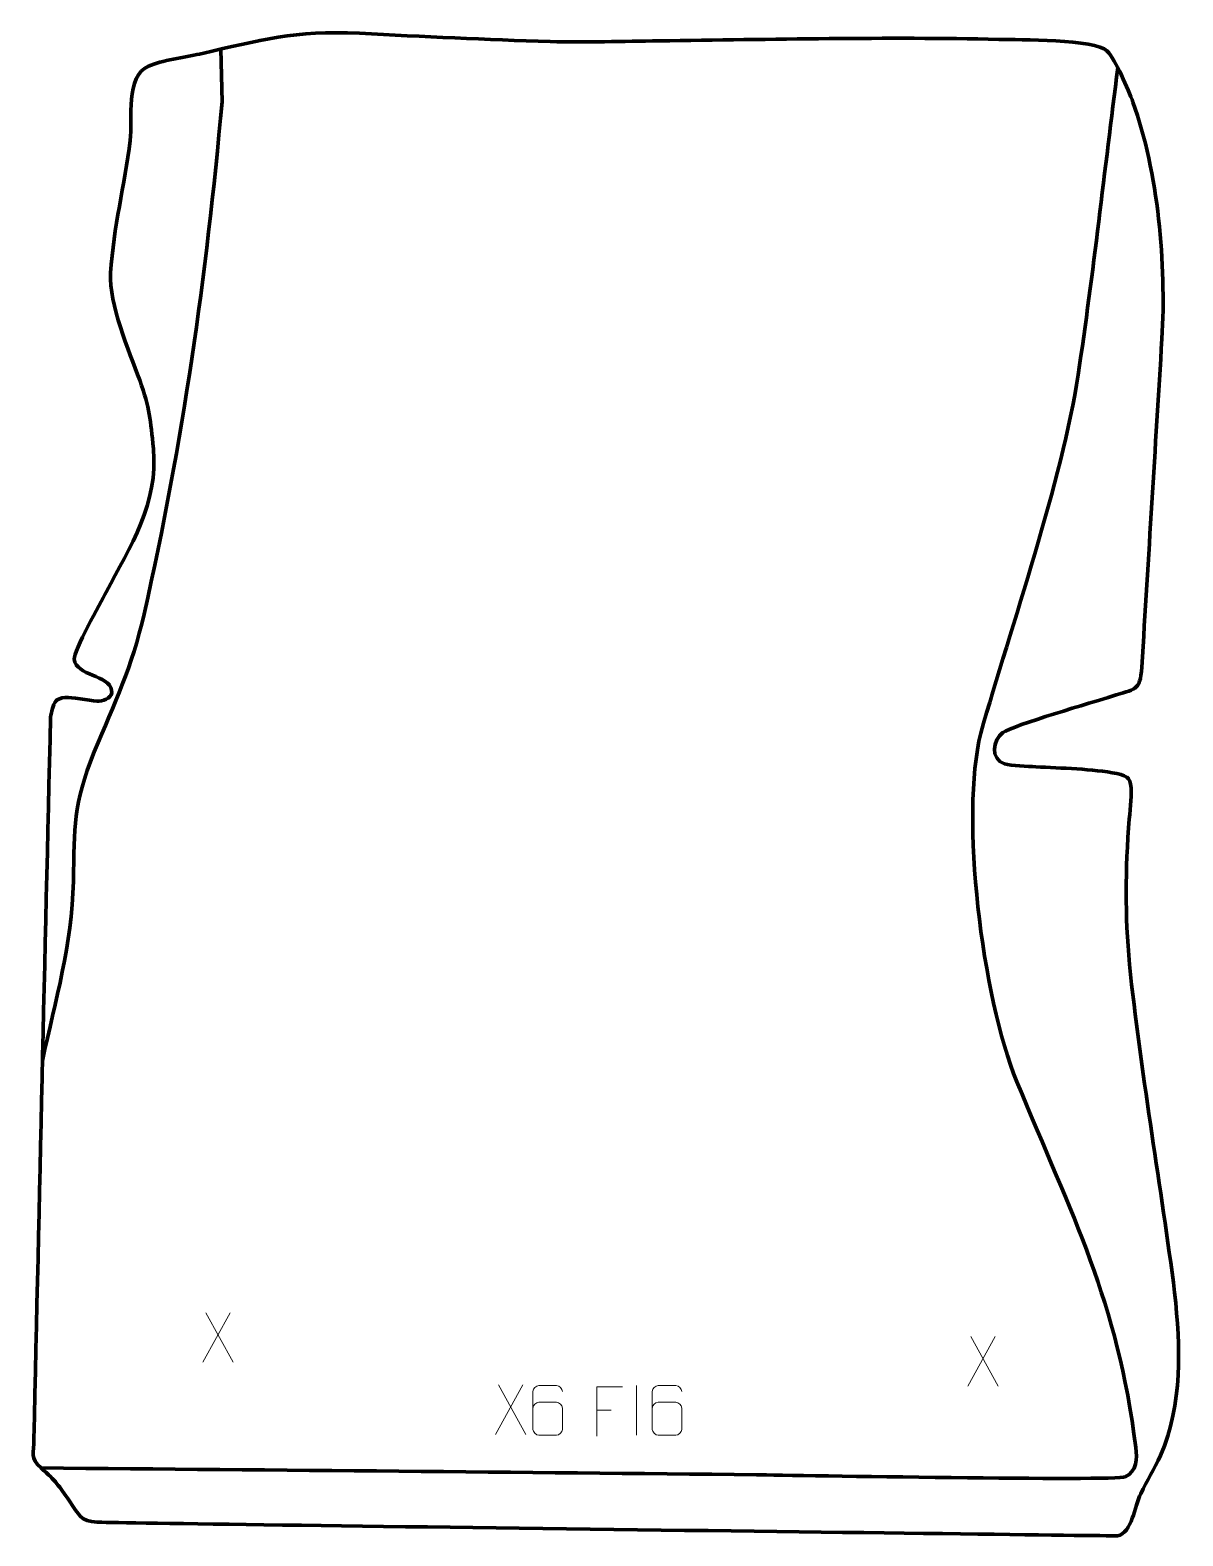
# Model space of a CAD drawing. Header units: millimetres. Extents: x 983 to 1563, y -25 to 732.
import ezdxf

# ---------------------------------------------------------------- set-up
doc = ezdxf.new("R2010")
doc.units = ezdxf.units.MM
doc.header["$MEASUREMENT"] = 0
doc.layers.add('layer 2', color=7, linetype='Continuous')
doc.layers.add('layer 3', color=7, linetype='Continuous')

msp = doc.modelspace()

# ---------------------------------------------------------------- linework, layer by layer
at = {"layer": 'layer 2', "color": 142, "lineweight": 158}
for points, knots in [([(989.0874, 213.9436), (995.681, 244.8444), (1003.89, 272.0938), (1004.621, 304.1293), (1004.621, 304.1293), (1005.2593, 332.1065), (1004.2673, 342.1217), (1015.146, 369.3914), (1015.146, 369.3914), (1025.3361, 393.9708), (1034.1635, 411.9174), (1040.1828, 438.5502), (1040.1828, 438.5502), (1060.0844, 526.6057), (1071.2988, 607.2827), (1079.4343, 696.2826), (1079.4343, 696.2826), (1079.4343, 696.2826), (1078.7461, 722.7236), (1078.7461, 722.7236)], [0, 0, 0, 0, 0.16666667, 0.16666667, 0.16666667, 0.16666667, 0.33333333, 0.33333333, 0.33333333, 0.33333333, 0.5, 0.5, 0.5, 0.5, 0.66666667, 0.66666667, 0.66666667, 0.66666667, 1, 1, 1, 1]), ([(1530.0877, 713.3902), (1523.4749, 661.9766), (1517.8138, 610.1849), (1510.1494, 558.9414), (1510.1494, 558.9414), (1502.0306, 505.8588), (1476.3463, 431.8556), (1461.1207, 378.6652), (1461.1207, 378.6652), (1450.7664, 336.8475), (1461.7143, 246.1259), (1479.3344, 203.3349), (1479.3344, 203.3349), (1507.2001, 135.8009), (1529.9641, 93.0033), (1539.1365, 19.4265), (1539.1365, 19.4265), (1539.8392, 13.7901), (1539.7241, 7.4713), (1533.7671, 4.656), (1533.7671, 4.656), (1529.1418, 2.4703), (1366.9638, 5.4747), (1348.2746, 5.679), (1348.2746, 5.679), (1228.3151, 6.9873), (1108.3587, 8.059), (988.3972, 9.1304)], [0, 0, 0, 0, 0.125, 0.125, 0.125, 0.125, 0.25, 0.25, 0.25, 0.25, 0.375, 0.375, 0.375, 0.375, 0.5, 0.5, 0.5, 0.5, 0.625, 0.625, 0.625, 0.625, 0.75, 0.75, 0.75, 0.75, 1, 1, 1, 1])]:
    msp.add_open_spline(points, degree=3, knots=knots, dxfattribs=at)
at = {"layer": 'layer 2', "color": 250, "lineweight": 9}
for points in [[(1083.5283, 87.2244), (1083.5283, 87.2244), (1069.7877, 62.3286), (1069.7877, 62.3286)], [(1071.2423, 87.2244), (1071.2423, 87.2244), (1084.9829, 62.2709), (1084.9829, 62.2709)], [(1468.4384, 75.2037), (1468.4384, 75.2037), (1454.6978, 50.3079), (1454.6978, 50.3079)], [(1456.1524, 75.2037), (1456.1524, 75.2037), (1469.893, 50.2502), (1469.893, 50.2502)], [(1230.7638, 50.8868), (1230.7638, 50.8868), (1217.0232, 25.991), (1217.0232, 25.991)], [(1218.4778, 50.8868), (1218.4778, 50.8868), (1232.2184, 25.9333), (1232.2184, 25.9333)], [(1288.024, 50.6052), (1288.024, 50.6052), (1288.024, 25.6311), (1288.024, 25.6311)], [(1268.024, 38.1181), (1268.024, 38.1181), (1275.1921, 38.1181), (1275.1921, 38.1181)]]:
    msp.add_open_spline(points, degree=3, dxfattribs=at)
for points, knots in [([(1250.67, 47.5909), (1250.6459, 48.9304), (1249.2897, 50.5836), (1247.7178, 50.5493), (1247.7178, 50.5493), (1244.733, 50.549), (1241.7478, 50.549), (1238.7624, 50.5493), (1238.7624, 50.5493), (1237.5433, 50.5642), (1235.8151, 49.1266), (1235.8101, 47.5909), (1235.8101, 47.5909), (1235.8104, 41.2304), (1235.8104, 34.8696), (1235.8101, 28.5089), (1235.8101, 28.5089), (1235.8148, 27.346), (1237.5433, 25.5749), (1238.7624, 25.5505), (1238.7624, 25.5505), (1241.7478, 25.5508), (1244.733, 25.5508), (1247.7178, 25.5505), (1247.7178, 25.5505), (1248.9959, 25.5943), (1250.6656, 27.2088), (1250.67, 28.5089), (1250.67, 28.5089), (1250.67, 32.0922), (1250.67, 35.6753), (1250.67, 39.258), (1250.67, 39.258), (1250.6315, 40.7362), (1249.0488, 42.1691), (1247.7178, 42.1671), (1247.7178, 42.1671), (1244.733, 42.1674), (1241.7478, 42.1674), (1238.7624, 42.1671), (1238.7624, 42.1671), (1237.4329, 42.1721), (1235.7899, 40.6648), (1235.8316, 39.2363)], [0, 0, 0, 0, 0.08333333, 0.08333333, 0.08333333, 0.08333333, 0.16666667, 0.16666667, 0.16666667, 0.16666667, 0.25, 0.25, 0.25, 0.25, 0.33333333, 0.33333333, 0.33333333, 0.33333333, 0.41666667, 0.41666667, 0.41666667, 0.41666667, 0.5, 0.5, 0.5, 0.5, 0.58333333, 0.58333333, 0.58333333, 0.58333333, 0.66666667, 0.66666667, 0.66666667, 0.66666667, 0.75, 0.75, 0.75, 0.75, 0.83333333, 0.83333333, 0.83333333, 0.83333333, 1, 1, 1, 1]), ([(1280.898, 49.9978), (1280.898, 49.9978), (1268.024, 49.9978), (1268.024, 49.9978), (1268.024, 49.9978), (1268.024, 49.9978), (1268.024, 25.0442), (1268.024, 25.0442)], [0, 0, 0, 0, 0.33333333, 0.33333333, 0.33333333, 0.33333333, 1, 1, 1, 1]), ([(1310.67, 47.5909), (1310.6459, 48.9304), (1309.2897, 50.5836), (1307.7178, 50.5493), (1307.7178, 50.5493), (1304.733, 50.549), (1301.7478, 50.549), (1298.7624, 50.5493), (1298.7624, 50.5493), (1297.5433, 50.5642), (1295.8151, 49.1266), (1295.8101, 47.5909), (1295.8101, 47.5909), (1295.8104, 41.2304), (1295.8104, 34.8696), (1295.8101, 28.5089), (1295.8101, 28.5089), (1295.8148, 27.346), (1297.5433, 25.5749), (1298.7624, 25.5505), (1298.7624, 25.5505), (1301.7478, 25.5508), (1304.733, 25.5508), (1307.7178, 25.5505), (1307.7178, 25.5505), (1308.9959, 25.5943), (1310.6656, 27.2088), (1310.67, 28.5089), (1310.67, 28.5089), (1310.67, 32.0922), (1310.67, 35.6753), (1310.67, 39.258), (1310.67, 39.258), (1310.6315, 40.7362), (1309.0488, 42.1691), (1307.7178, 42.1671), (1307.7178, 42.1671), (1304.733, 42.1674), (1301.7478, 42.1674), (1298.7624, 42.1671), (1298.7624, 42.1671), (1297.4329, 42.1721), (1295.7899, 40.6648), (1295.8316, 39.2363)], [0, 0, 0, 0, 0.08333333, 0.08333333, 0.08333333, 0.08333333, 0.16666667, 0.16666667, 0.16666667, 0.16666667, 0.25, 0.25, 0.25, 0.25, 0.33333333, 0.33333333, 0.33333333, 0.33333333, 0.41666667, 0.41666667, 0.41666667, 0.41666667, 0.5, 0.5, 0.5, 0.5, 0.58333333, 0.58333333, 0.58333333, 0.58333333, 0.66666667, 0.66666667, 0.66666667, 0.66666667, 0.75, 0.75, 0.75, 0.75, 0.83333333, 0.83333333, 0.83333333, 0.83333333, 1, 1, 1, 1])]:
    msp.add_open_spline(points, degree=3, knots=knots, dxfattribs=at)
at = {"layer": 'layer 3', "color": 242, "lineweight": 158}
msp.add_open_spline([(1529.8856, -25.0397), (1537.3005, -23.4051), (1538.5858, -10.1887), (1541.6268, -3.8503), (1541.6268, -3.8503), (1544.8201, 2.8056), (1548.4793, 8.4512), (1551.5344, 15.4217), (1551.5344, 15.4217), (1562.8469, 41.2326), (1561.5999, 69.9481), (1558.7069, 97.3986), (1558.7069, 97.3986), (1551.7638, 150.8393), (1542.4234, 203.704), (1536.4961, 257.3858), (1536.4961, 257.3858), (1533.7727, 283.7737), (1533.7516, 304.6883), (1535.4875, 331.0896), (1535.4875, 331.0896), (1535.8698, 336.7293), (1536.9223, 343.5579), (1536.8627, 348.9377), (1536.8627, 348.9377), (1536.7868, 355.7992), (1535.7467, 357.1055), (1529.6282, 358.3645), (1529.6282, 358.3645), (1517.5147, 360.857), (1501.4847, 360.9953), (1488.8526, 361.804), (1488.8526, 361.804), (1484.6133, 362.1305), (1476.7005, 362.1068), (1473.1485, 363.2961), (1473.1485, 363.2961), (1465.7057, 365.7881), (1467.1917, 375.2418), (1472.3101, 378.994), (1472.3101, 378.994), (1477.3007, 382.6526), (1518.0495, 394.3763), (1527.3236, 397.369), (1527.3236, 397.369), (1538.63, 401.0907), (1541.283, 399.2879), (1542.1829, 411.9767), (1542.1829, 411.9767), (1545.5129, 467.0249), (1548.956, 522.0629), (1552.3118, 577.1089), (1552.3118, 577.1089), (1554.5104, 614.3166), (1550.4496, 660.8722), (1537.7383, 696.0767), (1537.7383, 696.0767), (1535.33, 702.4541), (1529.082, 717.254), (1524.6551, 721.8481), (1524.6551, 721.8481), (1518.9925, 727.7247), (1479.9504, 727.4872), (1470.2332, 727.6679), (1470.2332, 727.6679), (1413.5724, 728.922), (1356.0607, 727.6841), (1299.3498, 726.9034), (1299.3498, 726.9034), (1281.3337, 726.6554), (1262.4191, 726.0919), (1244.4461, 726.5558), (1244.4461, 726.5558), (1212.4255, 727.5488), (1180.574, 729.1105), (1148.5796, 730.7055), (1148.5796, 730.7055), (1115.4283, 732.318), (1099.4635, 727.3423), (1068.0638, 720.2825), (1068.0638, 720.2825), (1060.8687, 718.7925), (1048.8341, 716.9783), (1042.4361, 714.2284), (1042.4361, 714.2284), (1030.6568, 709.1656), (1034.3764, 687.4805), (1033.2094, 676.7801), (1033.2094, 676.7801), (1030.3879, 654.2735), (1024.8049, 633.2097), (1023.3837, 610.1751), (1023.3837, 610.1751), (1022.4902, 594.0275), (1032.4638, 571.5355), (1038.0442, 556.1783), (1038.0442, 556.1783), (1043.1531, 541.7426), (1043.4389, 536.5784), (1044.8514, 521.6763), (1044.8514, 521.6763), (1047.5665, 494.7423), (1033.1425, 472.4325), (1021.1134, 449.6559), (1021.1134, 449.6559), (1018.3122, 444.2974), (1004.6781, 420.0466), (1005.0981, 415.945), (1005.0981, 415.945), (1005.9754, 407.3775), (1022.5487, 408.0685), (1023.8624, 400.3341), (1023.8624, 400.3341), (1024.4864, 396.6604), (1020.8495, 395.1658), (1017.409, 394.8108), (1017.409, 394.8108), (1015.4827, 394.612), (1005.6974, 396.5638), (1002.0843, 396.6455), (1002.0843, 396.6455), (999.9181, 396.6944), (997.9261, 396.3947), (996.4426, 395.4211), (996.4426, 395.4211), (996.4426, 395.4211), (995.9099, 394.9155), (995.9099, 394.9155), (995.9099, 394.9155), (994.1531, 392.878), (993.603, 389.3844), (993.1828, 386.8251), (993.1828, 386.8251), (990.2055, 265.7734), (987.5071, 144.7281), (984.7825, 23.6711), (984.7825, 23.6711), (984.6233, 16.5765), (982.8525, 14.1057), (988.3972, 9.1304), (988.3972, 9.1304), (996.0352, 2.2768), (997.0672, 0.4871), (1002.7952, -7.7426), (1002.7952, -7.7426), (1007.4492, -14.4292), (1008.0426, -17.6344), (1016.666, -18.1467), (1016.666, -18.1467), (1025.2894, -18.659), (1529.8856, -25.0397), (1529.8856, -25.0397)], degree=3, knots=[0, 0, 0, 0, 0.02564103, 0.02564103, 0.02564103, 0.02564103, 0.05128205, 0.05128205, 0.05128205, 0.05128205, 0.07692308, 0.07692308, 0.07692308, 0.07692308, 0.1025641, 0.1025641, 0.1025641, 0.1025641, 0.12820513, 0.12820513, 0.12820513, 0.12820513, 0.15384615, 0.15384615, 0.15384615, 0.15384615, 0.17948718, 0.17948718, 0.17948718, 0.17948718, 0.20512821, 0.20512821, 0.20512821, 0.20512821, 0.23076923, 0.23076923, 0.23076923, 0.23076923, 0.25641026, 0.25641026, 0.25641026, 0.25641026, 0.28205128, 0.28205128, 0.28205128, 0.28205128, 0.30769231, 0.30769231, 0.30769231, 0.30769231, 0.33333333, 0.33333333, 0.33333333, 0.33333333, 0.35897436, 0.35897436, 0.35897436, 0.35897436, 0.38461538, 0.38461538, 0.38461538, 0.38461538, 0.41025641, 0.41025641, 0.41025641, 0.41025641, 0.43589744, 0.43589744, 0.43589744, 0.43589744, 0.46153846, 0.46153846, 0.46153846, 0.46153846, 0.48717949, 0.48717949, 0.48717949, 0.48717949, 0.51282051, 0.51282051, 0.51282051, 0.51282051, 0.53846154, 0.53846154, 0.53846154, 0.53846154, 0.56410256, 0.56410256, 0.56410256, 0.56410256, 0.58974359, 0.58974359, 0.58974359, 0.58974359, 0.61538462, 0.61538462, 0.61538462, 0.61538462, 0.64102564, 0.64102564, 0.64102564, 0.64102564, 0.66666667, 0.66666667, 0.66666667, 0.66666667, 0.69230769, 0.69230769, 0.69230769, 0.69230769, 0.71794872, 0.71794872, 0.71794872, 0.71794872, 0.74358974, 0.74358974, 0.74358974, 0.74358974, 0.76923077, 0.76923077, 0.76923077, 0.76923077, 0.79487179, 0.79487179, 0.79487179, 0.79487179, 0.82051282, 0.82051282, 0.82051282, 0.82051282, 0.84615385, 0.84615385, 0.84615385, 0.84615385, 0.87179487, 0.87179487, 0.87179487, 0.87179487, 0.8974359, 0.8974359, 0.8974359, 0.8974359, 0.92307692, 0.92307692, 0.92307692, 0.92307692, 0.94871795, 0.94871795, 0.94871795, 0.94871795, 1, 1, 1, 1], dxfattribs=at)

doc.saveas('drawing.dxf')
